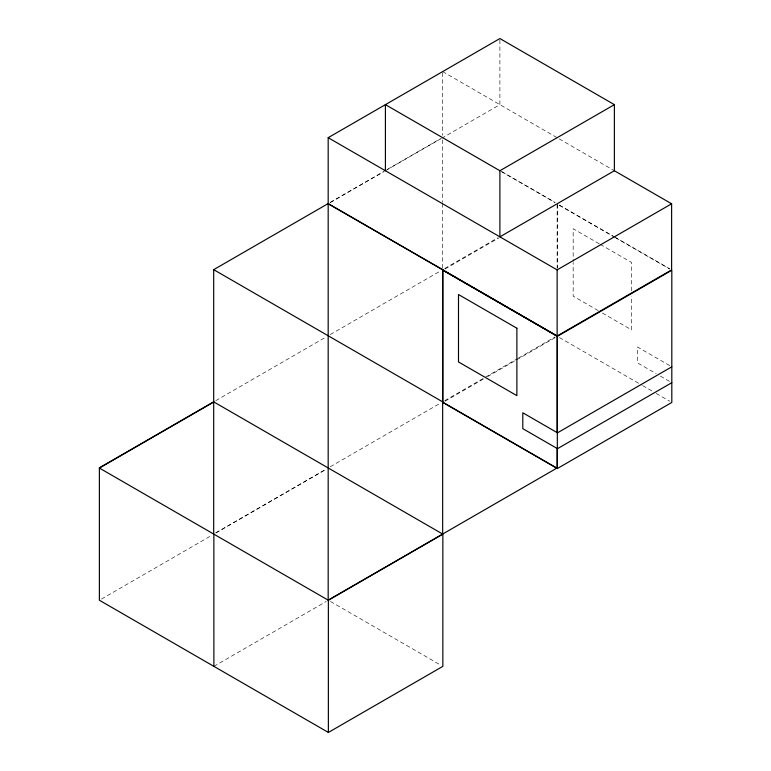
<?xml version="1.0" encoding="UTF-8"?>
<svg xmlns="http://www.w3.org/2000/svg" width="771" height="771" viewBox="0 0 771 771"><rect width="100%" height="100%" fill="white"/><g stroke="black" fill="none" stroke-linecap="round" stroke-linejoin="round"><path stroke-width="0.58" stroke-dasharray="3.85 2.89" d="M330.258 202.368L383.332 171.721M387.495 169.321L440.578 138.674M330.258 202.59L384.372 171.345M385.413 170.738L440.578 138.896M441.619 138.298L499.897 104.644L499.897 38.55M215.774 400.66L326.094 336.966M330.258 334.556L440.578 270.872M444.742 268.462L497.815 237.815M444.934 269.06L499.049 237.815M215.755 532.838L326.094 469.163M330.258 466.754L440.578 403.06M444.742 400.66L517.592 358.592M518.632 357.995L555.053 336.966M101.464 599.048L211.784 535.353M215.938 532.944L326.287 469.269M444.934 401.248L483.436 379.014M487.6 376.614L515.703 360.385M516.743 359.787L555.245 337.553M213.885 666.356L326.287 601.457M442.66 71.597L558.175 138.298M559.216 138.896L614.381 170.738M501.979 171.721L555.053 202.368M500.938 171.345L555.053 202.59M559.216 204.99L613.34 236.234M614.381 236.842L669.536 268.684M559.409 205.365L614.574 237.208M615.615 237.815L669.729 269.06M599.231 243.781L573.171 228.727L573.171 261.234M600.272 244.378L631.555 262.439L631.555 291.332M598.19 310.597L573.171 296.151L573.171 262.439M602.363 312.997L631.555 329.853L631.555 296.151M669.729 365.618L637.463 346.989L637.463 362.852L656.198 373.665M660.362 376.075L669.729 381.481M559.409 337.553L641.626 385.028M642.667 385.625L652.035 391.032M656.198 393.441L669.729 401.248M330.451 601.457L440.771 665.151M557.327 204.161L557.327 267.855M557.134 204.768L557.134 268.462M442.66 72.802L442.66 135.291M442.66 139.879L442.66 202.368M442.66 203.573L442.66 268.462"/><path stroke-width="1.16" d="M557.134 467.958L328.176 600.146L328.176 137.691L499.897 38.55L614.381 104.644L614.381 170.738L499.897 236.842L499.897 170.738L614.381 104.644M213.692 534.052L213.692 269.667L328.176 203.573L556.951 335.867M213.856 401.961L99.382 468.055L99.382 600.243L328.369 732.45L442.853 666.356L442.853 534.158L328.369 600.262L99.189 467.939L213.673 401.845L442.66 534.052L442.66 269.667M328.176 137.691L557.134 269.889L671.618 203.785L671.618 269.889L557.134 335.983M442.66 270.149L557.327 336.349L671.811 270.255L671.811 402.452L557.327 468.546L442.853 402.452L442.853 270.255M557.327 432.916L671.811 366.823M557.327 448.78L671.811 382.686M614.381 170.738L671.618 203.785M499.897 170.738L385.413 104.644L385.413 170.738M328.176 203.795L442.467 269.59M442.66 269.956L557.134 336.05M213.692 269.667L442.66 401.855M442.66 402.154L557.134 468.248L557.134 448.481L522.796 428.647L522.796 412.784L557.134 432.618L557.134 269.889M557.327 336.349L557.327 468.546M328.369 600.262L328.369 732.45M213.856 534.149L213.885 666.356M516.878 328.234L458.494 294.522L458.494 361.946L516.878 395.648L516.878 328.234"/></g></svg>
